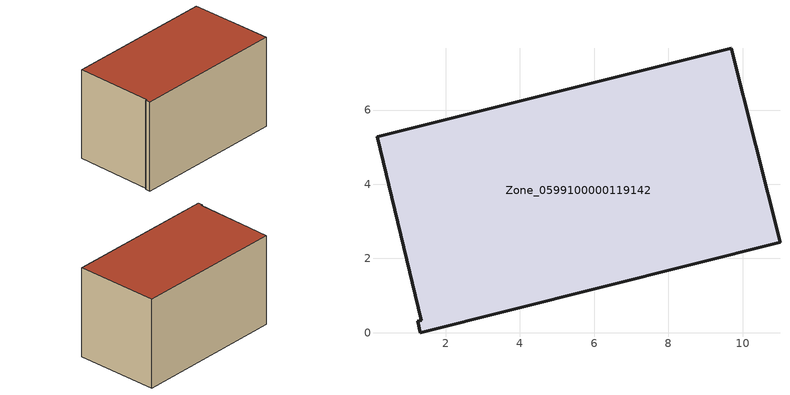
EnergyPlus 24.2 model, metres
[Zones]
Zone_0599100000119142
 floor ground (C_G): 0.16,5.28 9.7,7.66 11.01,2.43 1.32,0 1.24,0.31 1.33,0.33 z0
 wall outside (C_F): 11.01,2.43 9.7,7.66 0.16,5.28 1.33,0.33 1.24,0.31 1.32,0 11.01,2.43 z0:5.87
 roof outside (C_R): 9.7,7.66 0.16,5.28 1.33,0.33 1.24,0.31 1.32,0 11.01,2.43 z5.87
[BUILDING]
Pand.0599100000119142: North Axis=0; Terrain=City; Loads Convergence Tolerance Value=0.04; Temperature Convergence Tolerance Value=0.4; Solar Distribution=FullExterior; Maximum Number of Warmup Days=25; Minimum Number of Warmup Days=1
[Site:Location]
Rotterdam.The.Hague.AP_ZH_NLD Design_Conditions: Latitude=51.96; Longitude=4.45; Time Zone=1; Elevation=-4.5
[SITE:GROUNDTEMPERATURE:BUILDINGSURFACE]
18, 18, 18, 18, 18, 18, 18, 18, 18, 18, 18, 18
[MATERIAL] Thermal Absorptance=0.9; Solar Absorptance=0.7; Visible Absorptance=0.7
Name | Roughness | Thickness | Conductivity | Density | Specific Heat
G.TI.1975-1991 | MediumSmooth | 0.15 | 0.288461 | 540 | 1210
F.TI.1975-1991 | Rough | 0.3 | 0.230769 | 1920 | 840
R.TI.1975-1991 | MediumRough | 0.2 | 0.153846 | 1500 | 1000
[CONSTRUCTION]
C_G: G.TI.1975-1991
C_F: F.TI.1975-1991
C_R: R.TI.1975-1991
[ZONE]
Zone_0599100000119142: Type=1; Multiplier=1; Ceiling Height=Autocalculate; Volume=Autocalculate; Floor Area=autocalculate; Part of Total Floor Area=Yes
[ZONEINFILTRATION:DESIGNFLOWRATE]
Infil_Zone_0599100000119142: Zone or ZoneList or Space or SpaceList=Zone_0599100000119142; Schedule=AlwaysOn; Design Flow Rate Calculation Method=Flow/Area; Flow Rate per Floor Area=0.003; Constant Term Coefficient=1; Temperature Term Coefficient=0; Velocity Term Coefficient=0; Velocity Squared Term Coefficient=0
[HVACTEMPLATE:ZONE:IDEALLOADSAIRSYSTEM]
Zone_0599100000119142: Maximum Heating Supply Air Temperature=50; Minimum Cooling Supply Air Temperature=13; Maximum Heating Supply Air Humidity Ratio=0.0156; Minimum Cooling Supply Air Humidity Ratio=0.0077; Heating Limit=NoLimit; Cooling Limit=NoLimit; Dehumidification Control Type=ConstantSensibleHeatRatio; Cooling Sensible Heat Ratio=0.7; Dehumidification Setpoint=60; Humidification Control Type=None; Humidification Setpoint=30; Outdoor Air Method=None; Outdoor Air Flow Rate per Person=0.00944; Outdoor Air Flow Rate per Zone Floor Area=0; Outdoor Air Flow Rate per Zone=0; Demand Controlled Ventilation Type=None; Outdoor Air Economizer Type=NoEconomizer; Heat Recovery Type=None; Sensible Heat Recovery Effectiveness=0.7; Latent Heat Recovery Effectiveness=0.65
[ZONECONTROL:THERMOSTAT]
ThermostatControl_Zone_0599100000119142: Zone or ZoneList=Zone_0599100000119142; Control Type Schedule=DualSetpointControlType; Control 1=Thermostat_Zone_0599100000119142; Temperature Difference Between Cutout And Setpoint=0
[THERMOSTATSETPOINT:DUALSETPOINT]
Thermostat_Zone_0599100000119142: Heating Setpoint Temperature Schedule=HeatingSetpoint_Zone_0599100000119142; Cooling Setpoint Temperature Schedule=CoolingSetpoint_Zone_0599100000119142
[SCHEDULE:COMPACT]
HeatingSetpoint_Zone_0599100000119142: Through: 12/31, For: AllDays, Until: 24:00, 21
CoolingSetpoint_Zone_0599100000119142: Through: 12/31, For: AllDays, Until: 24:00, 24
DualSetpointControlType: Through: 12/31, For: AllDays, Until: 24:00, 4
AlwaysOn: Through: 12/31, For: AllDays, Until: 24:00, 1
